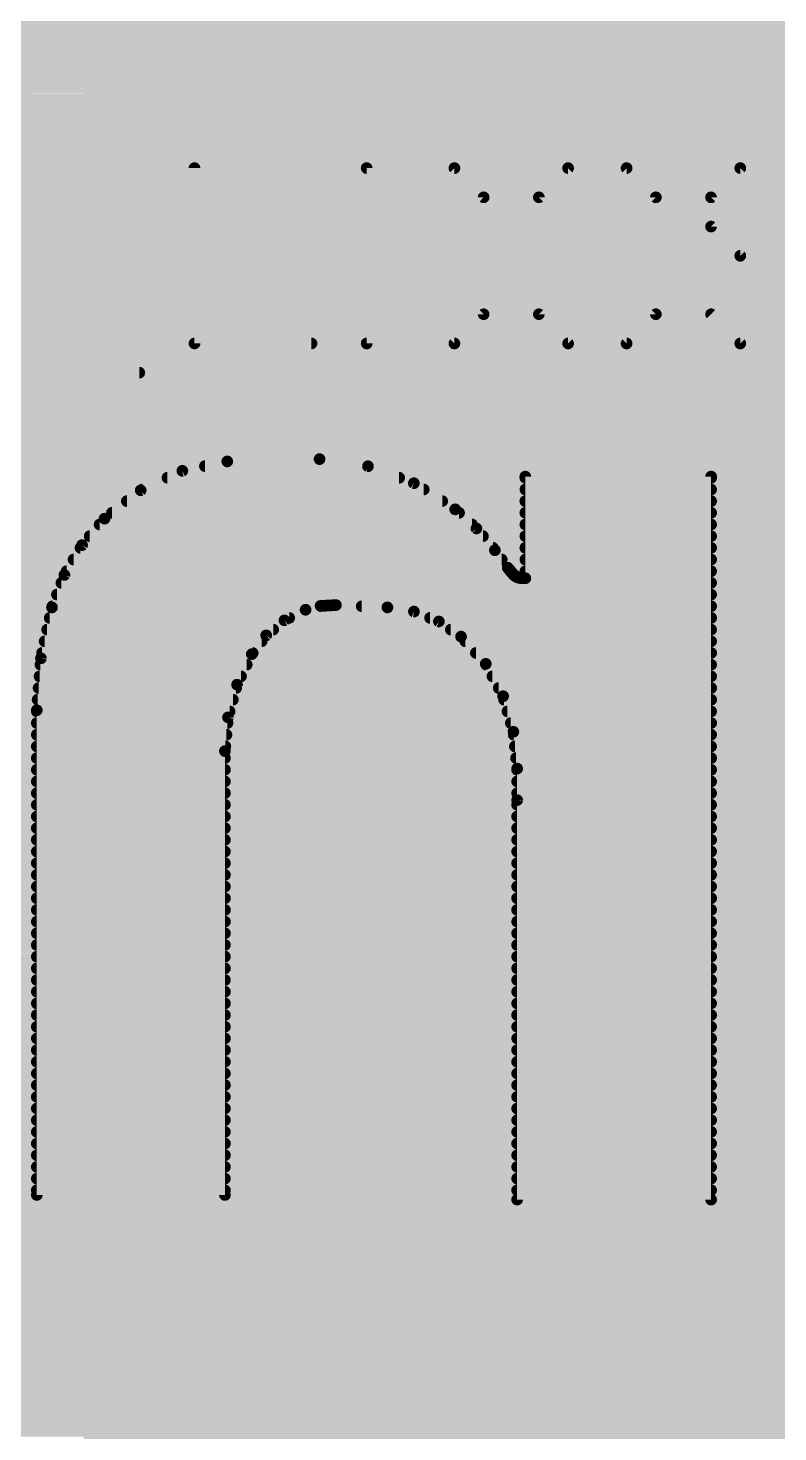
# Model space of a CAD drawing. Extents: x -29 to 78, y -15 to 28.
# Drawn here: x 17.009 to 18.639, y 11.87 to 14.923 of the extents above; entities that cross this region are included whole.
import ezdxf

# ---------------------------------------------------------------- set-up
doc = ezdxf.new("R2010")
doc.units = 0
for name, color, linetype in [('1', 12, 'CONTINUOUS'), ('201', 110, 'CONTINUOUS'), ('21', 41, 'CONTINUOUS'), ('22', 40, 'CONTINUOUS'), ('27', 253, 'CONTINUOUS'), ('29', 253, 'CONTINUOUS'), ('31', 253, 'CONTINUOUS'), ('51', 53, 'CONTINUOUS')]:
    doc.layers.add(name, color=color, linetype=linetype)

# ---------------------------------------------------------------- blocks, each defined once
blk = doc.blocks.new('RECT')
blk.add_solid([(-0.5, -0.5), (0.5, -0.5), (-0.5, 0.5), (0.5, 0.5)])

msp = doc.modelspace()

# ---------------------------------------------------------------- linework, layer by layer
at = {"layer": '21', "const_width": 0.2032}
msp.add_lwpolyline([(16.9164, 15.0344), (16.9164, 14.1756)], dxfattribs=at)
at = {"layer": '21', "const_width": 0.1016}
msp.add_lwpolyline([(16.8656, 14.1756, 1), (16.9672, 14.1756)], format="xyb", dxfattribs=at)
at = {"layer": '22'}
for points, const_width in [([(17.4422, 13.9802, 0.1741), (17.1755, 13.8557)], 0.0254), ([(17.3936, 13.9764, 1), (17.3936, 13.9637)], 0.0127), ([(17.6428, 13.9852, 0.0335), (17.4422, 13.9802)], 0.0254), ([(17.442, 13.9865, 1), (17.4424, 13.9739)], 0.0127), ([(17.4416, 13.9865, 1), (17.4428, 13.9739)], 0.0127), ([(17.4435, 13.974, 1), (17.4409, 13.9864)], 0.0127), ([(17.4428, 13.9739, 1), (17.4416, 13.9865)], 0.0127), ([(17.6437, 13.9915, 1), (17.6419, 13.9789)], 0.0127), ([(17.9375, 13.876, 0.1577), (17.6428, 13.9852)], 0.0254), ([(17.6431, 13.9915, 1), (17.6425, 13.9789)], 0.0127), ([(17.6425, 13.9789, 1), (17.6431, 13.9915)], 0.0127), ([(17.643, 13.9789, 1), (17.6426, 13.9915)], 0.0127), ([(17.7502, 13.9757, 1), (17.7458, 13.9638)], 0.0127), ([(17.746, 13.9637, 1), (17.746, 13.9764)], 0.0127), ([(17.747, 13.9634, 1), (17.7489, 13.976)], 0.0127), ([(17.3122, 13.951, 1), (17.3122, 13.9383)], 0.0127), ([(17.3432, 13.9659, 1), (17.3458, 13.9535)], 0.0127), ([(17.3472, 13.9539, 1), (17.3418, 13.9654)], 0.0127), ([(17.8157, 13.9383, 1), (17.8157, 13.951)], 0.0127), ([(18.0963, 13.9471, 1), (18.0835, 13.9471)], 0.0127), ([(18.0963, 13.9471, 1), (18.0835, 13.9471)], 0.0127), ([(18.0899, 13.9535, 1), (18.0899, 13.9408)], 0.0127), ([(18.0899, 13.9535, 1), (18.0899, 13.9408)], 0.0127), ([(18.0899, 13.951, 1), (18.0899, 13.9383)], 0.0127), ([(18.5001, 13.9471, 1), (18.4873, 13.9471)], 0.0127), ([(18.5001, 13.9471, 1), (18.4873, 13.9471)], 0.0127), ([(18.4937, 13.9408, 1), (18.4937, 13.9535)], 0.0127), ([(18.4937, 13.9408, 1), (18.4937, 13.9535)], 0.0127), ([(18.4937, 13.9383, 1), (18.4937, 13.951)], 0.0127), ([(17.2513, 13.9232, 1), (17.2567, 13.9117)], 0.0127), ([(17.2579, 13.9124, 1), (17.2501, 13.9224)], 0.0127), ([(17.2578, 13.9255, 1), (17.2578, 13.9129)], 0.0127), ([(17.851, 13.9381, 1), (17.8442, 13.9274)], 0.0127), ([(17.8454, 13.9268, 1), (17.8498, 13.9387)], 0.0127), ([(17.8691, 13.9129, 1), (17.8691, 13.9255)], 0.0127), ([(18.0899, 13.9255, 1), (18.0899, 13.9129)], 0.0127), ([(18.4937, 13.9129, 1), (18.4937, 13.9255)], 0.0127), ([(17.2239, 13.9002, 1), (17.2239, 13.8875)], 0.0127), ([(17.9093, 13.8875, 1), (17.9093, 13.9002)], 0.0127), ([(18.0899, 13.9002, 1), (18.0899, 13.8875)], 0.0127), ([(18.4937, 13.8875, 1), (18.4937, 13.9002)], 0.0127), ([(17.1755, 13.8557, 0.1281), (17.0612, 13.6627)], 0.0254), ([(17.1716, 13.8607, 1), (17.1794, 13.8507)], 0.0127), ([(17.171, 13.8602, 1), (17.18, 13.8512)], 0.0127), ([(17.1803, 13.8516, 1), (17.1707, 13.8598)], 0.0127), ([(17.18, 13.8512, 1), (17.171, 13.8602)], 0.0127), ([(17.1916, 13.8748, 1), (17.1916, 13.8621)], 0.0127), ([(17.9418, 13.8807, 1), (17.9332, 13.8713)], 0.0127), ([(18.0238, 13.7871, 0.0664), (17.9375, 13.876)], 0.0254), ([(17.9414, 13.881, 1), (17.9336, 13.871)], 0.0127), ([(17.9336, 13.871, 1), (17.9414, 13.881)], 0.0127), ([(17.9341, 13.8706, 1), (17.9409, 13.8814)], 0.0127), ([(17.9459, 13.8621, 1), (17.9459, 13.8748)], 0.0127), ([(18.0899, 13.8748, 1), (18.0899, 13.8621)], 0.0127), ([(18.4937, 13.8621, 1), (18.4937, 13.8748)], 0.0127), ([(17.1431, 13.8239, 1), (17.1431, 13.8113)], 0.0127), ([(17.1647, 13.8493, 1), (17.1647, 13.8367)], 0.0127), ([(17.9741, 13.8367, 1), (17.9741, 13.8493)], 0.0127), ([(17.9884, 13.8385, 1), (17.9788, 13.8303)], 0.0127), ([(17.9793, 13.8297, 1), (17.9879, 13.8391)], 0.0127), ([(17.9979, 13.8113, 1), (17.9979, 13.8239)], 0.0127), ([(18.0899, 13.8493, 1), (18.0899, 13.8367)], 0.0127), ([(18.0899, 13.8239, 1), (18.0899, 13.8113)], 0.0127), ([(18.4937, 13.8367, 1), (18.4937, 13.8493)], 0.0127), ([(18.4937, 13.8113, 1), (18.4937, 13.8239)], 0.0127), ([(17.1231, 13.7986, 1), (17.1231, 13.7859)], 0.0127), ([(17.1218, 13.8023, 1), (17.1314, 13.7941)], 0.0127), ([(17.1321, 13.7949, 1), (17.1211, 13.8014)], 0.0127), ([(18.0289, 13.7909, 1), (18.0187, 13.7833)], 0.0127), ([(18.0518, 13.749, 0.0022), (18.0238, 13.7871)], 0.0254), ([(18.0289, 13.7909, 1), (18.0187, 13.7833)], 0.0127), ([(18.0195, 13.7859, 1), (18.0195, 13.7986)], 0.0127), ([(18.0899, 13.7986, 1), (18.0899, 13.7859)], 0.0127), ([(18.4937, 13.7859, 1), (18.4937, 13.7986)], 0.0127), ([(17.108, 13.7731, 1), (17.108, 13.7605)], 0.0127), ([(18.0187, 13.7833, 1), (18.0289, 13.7909)], 0.0127), ([(18.019, 13.783, 1), (18.0286, 13.7912)], 0.0127), ([(18.0387, 13.7605, 1), (18.0387, 13.7731)], 0.0127), ([(18.0899, 13.7731, 1), (18.0899, 13.7605)], 0.0127), ([(18.4937, 13.7605, 1), (18.4937, 13.7731)], 0.0127), ([(17.0827, 13.7365, 1), (17.0936, 13.73)], 0.0127), ([(17.0941, 13.731, 1), (17.0822, 13.7355)], 0.0127), ([(17.093, 13.7477, 1), (17.093, 13.7351)], 0.0127), ([(18.0567, 13.7531, 1), (18.0469, 13.7449)], 0.0127), ([(18.0518, 13.749, 0.0333), (18.0645, 13.7338)], 0.0254), ([(18.0569, 13.7527, 1), (18.0467, 13.7453)], 0.0127), ([(18.0467, 13.7452, 1), (18.0569, 13.7528)], 0.0127), ([(18.0467, 13.7453, 1), (18.0569, 13.7527)], 0.0127), ([(18.0582, 13.7351, 1), (18.0582, 13.7477)], 0.0127), ([(18.0681, 13.739, 1), (18.0609, 13.7286)], 0.0127), ([(18.0645, 13.7338, 0.205), (18.0823, 13.7262)], 0.0254), ([(18.0691, 13.7382, 1), (18.0599, 13.7294)], 0.0127), ([(18.0596, 13.7297, 1), (18.0694, 13.7379)], 0.0127), ([(18.0599, 13.7294, 1), (18.0691, 13.7382)], 0.0127), ([(18.0739, 13.7344, 1), (18.0714, 13.722)], 0.0127), ([(18.069, 13.723, 1), (18.0762, 13.7334)], 0.0127), ([(18.0823, 13.7325, 1), (18.0823, 13.7199)], 0.0127), ([(18.0823, 13.7325, 1), (18.0823, 13.7199)], 0.0127), ([(18.081, 13.72, 1), (18.0836, 13.7324)], 0.0127), ([(18.0823, 13.7199, 1), (18.0823, 13.7325)], 0.0127), ([(18.0899, 13.7477, 1), (18.0899, 13.7351)], 0.0127), ([(18.0899, 13.7199, 1), (18.0899, 13.7325)], 0.0127), ([(18.0899, 13.7199, 1), (18.0899, 13.7325)], 0.0127), ([(18.4937, 13.7351, 1), (18.4937, 13.7477)], 0.0127), ([(17.0816, 13.7224, 1), (17.0816, 13.7097)], 0.0127), ([(18.0835, 13.7262, 1), (18.0963, 13.7262)], 0.0127), ([(18.0835, 13.7262, 1), (18.0963, 13.7262)], 0.0127), ([(18.4937, 13.7097, 1), (18.4937, 13.7224)], 0.0127), ([(17.0622, 13.6715, 1), (17.0622, 13.6589)], 0.0127), ([(17.0719, 13.6969, 1), (17.0719, 13.6843)], 0.0127), ([(17.6784, 13.6677, 0.0992), (17.6124, 13.6576)], 0.0254), ([(17.6446, 13.6723, 1), (17.6452, 13.6596)], 0.0127), ([(17.6421, 13.6589, 1), (17.6421, 13.6715)], 0.0127), ([(17.6465, 13.6598, 1), (17.6433, 13.6721)], 0.0127), ([(17.6787, 13.674, 1), (17.6781, 13.6614)], 0.0127), ([(17.6784, 13.6677, 0.0006), (17.7902, 13.6627)], 0.0254), ([(17.6787, 13.674, 1), (17.6781, 13.6614)], 0.0127), ([(17.6787, 13.6614, 1), (17.6781, 13.674)], 0.0127), ([(17.6781, 13.6614, 1), (17.6787, 13.674)], 0.0127), ([(17.7343, 13.6715, 1), (17.7343, 13.6589)], 0.0127), ([(18.4937, 13.6843, 1), (18.4937, 13.6969)], 0.0127), ([(18.4937, 13.6589, 1), (18.4937, 13.6715)], 0.0127), ([(17.0612, 13.6627, 0.0668), (17.0282, 13.4391)], 0.0254), ([(17.0562, 13.6462, 1), (17.0562, 13.6335)], 0.0127), ([(17.0553, 13.665, 1), (17.0671, 13.6604)], 0.0127), ([(17.0551, 13.6645, 1), (17.0673, 13.6609)], 0.0127), ([(17.0674, 13.6614, 1), (17.055, 13.664)], 0.0127), ([(17.0673, 13.6609, 1), (17.0551, 13.6645)], 0.0127), ([(17.6124, 13.6576, 0.1719), (17.4955, 13.5611)], 0.0254), ([(17.5636, 13.6403, 1), (17.5692, 13.629)], 0.0127), ([(17.5704, 13.6297, 1), (17.5624, 13.6395)], 0.0127), ([(17.5767, 13.6335, 1), (17.5767, 13.6462)], 0.0127), ([(17.6108, 13.6638, 1), (17.614, 13.6514)], 0.0127), ([(17.6102, 13.6636, 1), (17.6146, 13.6516)], 0.0127), ([(17.6152, 13.6519, 1), (17.6096, 13.6633)], 0.0127), ([(17.6146, 13.6516, 1), (17.6102, 13.6636)], 0.0127), ([(17.7912, 13.669, 1), (17.7892, 13.6564)], 0.0127), ([(17.9502, 13.5992, 0.1688), (17.7902, 13.6627)], 0.0254), ([(17.7905, 13.669, 1), (17.7899, 13.6564)], 0.0127), ([(17.7899, 13.6564, 1), (17.7905, 13.669)], 0.0127), ([(17.7899, 13.6564, 1), (17.7905, 13.669)], 0.0127), ([(17.8502, 13.6596, 1), (17.8455, 13.6478)], 0.0127), ([(17.8469, 13.6474, 1), (17.8488, 13.66)], 0.0127), ([(17.8829, 13.6462, 1), (17.8829, 13.6335)], 0.0127), ([(18.4937, 13.6335, 1), (18.4937, 13.6462)], 0.0127), ([(17.0507, 13.6207, 1), (17.0507, 13.6081)], 0.0127), ([(17.5419, 13.6081, 1), (17.5419, 13.6207)], 0.0127), ([(17.9057, 13.6374, 1), (17.8985, 13.6269)], 0.0127), ([(17.8997, 13.6263, 1), (17.9044, 13.6381)], 0.0127), ([(17.928, 13.6207, 1), (17.928, 13.6081)], 0.0127), ([(18.4937, 13.6081, 1), (18.4937, 13.6207)], 0.0127), ([(17.0452, 13.5953, 1), (17.0452, 13.5827)], 0.0127), ([(17.5169, 13.5827, 1), (17.5169, 13.5953)], 0.0127), ([(17.5227, 13.6068, 1), (17.5308, 13.597)], 0.0127), ([(17.5318, 13.598, 1), (17.5217, 13.6058)], 0.0127), ([(17.9549, 13.6035, 1), (17.9455, 13.5949)], 0.0127), ([(18.0416, 13.4696, 0.1229), (17.9502, 13.5992)], 0.0254), ([(17.9543, 13.604, 1), (17.9461, 13.5944)], 0.0127), ([(17.9461, 13.5944, 1), (17.9543, 13.604)], 0.0127), ([(17.9466, 13.594, 1), (17.9538, 13.6044)], 0.0127), ([(17.9594, 13.5953, 1), (17.9594, 13.5827)], 0.0127), ([(18.4937, 13.5827, 1), (18.4937, 13.5953)], 0.0127), ([(17.0436, 13.5515, 1), (17.0309, 13.5525)], 0.0127), ([(17.031, 13.5533, 1), (17.0434, 13.5507)], 0.0127), ([(17.0397, 13.57, 1), (17.0397, 13.5573)], 0.0127), ([(17.4955, 13.5611, 0.136), (17.4371, 13.3502)], 0.0254), ([(17.4905, 13.565, 1), (17.5005, 13.5572)], 0.0127), ([(17.4901, 13.5644, 1), (17.5009, 13.5578)], 0.0127), ([(17.5012, 13.5583, 1), (17.4898, 13.5639)], 0.0127), ([(17.5009, 13.5578, 1), (17.4901, 13.5644)], 0.0127), ([(17.4974, 13.5573, 1), (17.4974, 13.57)], 0.0127), ([(17.9825, 13.57, 1), (17.9825, 13.5573)], 0.0127), ([(18.4937, 13.5573, 1), (18.4937, 13.57)], 0.0127), ([(17.0341, 13.5191, 1), (17.0341, 13.5065)], 0.0127), ([(17.0361, 13.5445, 1), (17.0361, 13.5319)], 0.0127), ([(17.4721, 13.5065, 1), (17.4721, 13.5191)], 0.0127), ([(17.4844, 13.5319, 1), (17.4844, 13.5445)], 0.0127), ([(18.0095, 13.543, 1), (17.9983, 13.537)], 0.0127), ([(18.0048, 13.5445, 1), (18.0048, 13.5319)], 0.0127), ([(17.9992, 13.5358, 1), (18.0086, 13.5443)], 0.0127), ([(18.0184, 13.5191, 1), (18.0184, 13.5065)], 0.0127), ([(18.4937, 13.5319, 1), (18.4937, 13.5445)], 0.0127), ([(18.4937, 13.5065, 1), (18.4937, 13.5191)], 0.0127), ([(17.0321, 13.4938, 1), (17.0321, 13.4811)], 0.0127), ([(17.4577, 13.4975, 1), (17.4691, 13.4919)], 0.0127), ([(17.4695, 13.493, 1), (17.4573, 13.4964)], 0.0127), ([(17.4614, 13.4811, 1), (17.4614, 13.4938)], 0.0127), ([(18.0321, 13.4938, 1), (18.0321, 13.4811)], 0.0127), ([(18.4937, 13.4811, 1), (18.4937, 13.4938)], 0.0127), ([(17.03, 13.4684, 1), (17.03, 13.4557)], 0.0127), ([(17.4543, 13.4557, 1), (17.4543, 13.4684)], 0.0127), ([(18.0477, 13.4714, 1), (18.0355, 13.4678)], 0.0127), ([(18.0721, 13.3121, 0.0895), (18.0416, 13.4696)], 0.0254), ([(18.0475, 13.4719, 1), (18.0357, 13.4673)], 0.0127), ([(18.0357, 13.4673, 1), (18.0475, 13.4719)], 0.0127), ([(18.036, 13.4666, 1), (18.0472, 13.4726)], 0.0127), ([(18.0438, 13.4684, 1), (18.0438, 13.4557)], 0.0127), ([(18.4937, 13.4557, 1), (18.4937, 13.4684)], 0.0127), ([(17.0346, 13.4391, 1), (17.0219, 13.4391)], 0.0127), ([(17.0346, 13.4391, 1), (17.0219, 13.4391)], 0.0127), ([(17.0282, 13.4429, 1), (17.0282, 13.4303)], 0.0127), ([(17.0219, 13.4396, 1), (17.0345, 13.4386)], 0.0127), ([(17.0219, 13.4392, 1), (17.0345, 13.439)], 0.0127), ([(17.45, 13.4231, 1), (17.4374, 13.4242)], 0.0127), ([(17.4473, 13.4303, 1), (17.4473, 13.4429)], 0.0127), ([(18.0511, 13.4429, 1), (18.0511, 13.4303)], 0.0127), ([(18.4937, 13.4303, 1), (18.4937, 13.4429)], 0.0127), ([(17.0282, 13.4176, 1), (17.0282, 13.4049)], 0.0127), ([(17.4376, 13.4253, 1), (17.4498, 13.4219)], 0.0127), ([(17.4426, 13.4049, 1), (17.4426, 13.4176)], 0.0127), ([(18.0584, 13.4176, 1), (18.0584, 13.4049)], 0.0127), ([(18.0702, 13.3929, 1), (18.0576, 13.3916)], 0.0127), ([(18.4937, 13.4049, 1), (18.4937, 13.4176)], 0.0127), ([(17.0282, 13.3922, 1), (17.0282, 13.3795)], 0.0127), ([(17.0282, 13.3667, 1), (17.0282, 13.3541)], 0.0127), ([(17.438, 13.3541, 1), (17.438, 13.3667)], 0.0127), ([(17.4403, 13.3795, 1), (17.4403, 13.3922)], 0.0127), ([(18.0578, 13.3905, 1), (18.07, 13.394)], 0.0127), ([(18.0646, 13.3922, 1), (18.0646, 13.3795)], 0.0127), ([(18.0672, 13.3667, 1), (18.0672, 13.3541)], 0.0127), ([(18.4937, 13.3795, 1), (18.4937, 13.3922)], 0.0127), ([(18.4937, 13.3541, 1), (18.4937, 13.3667)], 0.0127), ([(17.0282, 13.3414, 1), (17.0282, 13.3287)], 0.0127), ([(17.4435, 13.3502, 1), (17.4307, 13.3502)], 0.0127), ([(17.4435, 13.3502, 1), (17.4307, 13.3502)], 0.0127), ([(17.4308, 13.3508, 1), (17.4434, 13.3496)], 0.0127), ([(17.4308, 13.3502, 1), (17.4434, 13.3502)], 0.0127), ([(17.4371, 13.3287, 1), (17.4371, 13.3414)], 0.0127), ([(18.0698, 13.3414, 1), (18.0698, 13.3287)], 0.0127), ([(18.4937, 13.3287, 1), (18.4937, 13.3414)], 0.0127), ([(17.0282, 13.316, 1), (17.0282, 13.3033)], 0.0127), ([(17.4371, 13.3033, 1), (17.4371, 13.316)], 0.0127), ([(18.0721, 13.2436, 0.0064), (18.0721, 13.3121)], 0.0254), ([(18.0784, 13.3122, 1), (18.0658, 13.312)], 0.0127), ([(18.0721, 13.316, 1), (18.0721, 13.3033)], 0.0127), ([(18.0658, 13.3115, 1), (18.0784, 13.3127)], 0.0127), ([(18.0658, 13.312, 1), (18.0784, 13.3122)], 0.0127), ([(18.0785, 13.3121, 1), (18.0658, 13.3121)], 0.0127), ([(18.4937, 13.3033, 1), (18.4937, 13.316)], 0.0127), ([(17.0282, 13.2905, 1), (17.0282, 13.2779)], 0.0127), ([(17.4371, 13.2779, 1), (17.4371, 13.2905)], 0.0127), ([(18.0721, 13.2905, 1), (18.0721, 13.2779)], 0.0127), ([(18.4937, 13.2779, 1), (18.4937, 13.2905)], 0.0127), ([(17.0282, 13.2652, 1), (17.0282, 13.2525)], 0.0127), ([(17.4371, 13.2525, 1), (17.4371, 13.2652)], 0.0127), ([(18.0721, 13.2652, 1), (18.0721, 13.2525)], 0.0127), ([(18.0658, 13.2437, 1), (18.0784, 13.2435)], 0.0127), ([(18.0785, 13.2436, 1), (18.0658, 13.2436)], 0.0127), ([(18.4937, 13.2525, 1), (18.4937, 13.2652)], 0.0127), ([(17.0282, 13.2398, 1), (17.0282, 13.2271)], 0.0127), ([(17.0282, 13.2143, 1), (17.0282, 13.2017)], 0.0127), ([(17.4371, 13.2271, 1), (17.4371, 13.2398)], 0.0127), ([(17.4371, 13.2017, 1), (17.4371, 13.2143)], 0.0127), ([(18.0721, 13.2398, 1), (18.0721, 13.2271)], 0.0127), ([(18.0721, 13.2143, 1), (18.0721, 13.2017)], 0.0127), ([(18.4937, 13.2271, 1), (18.4937, 13.2398)], 0.0127), ([(18.4937, 13.2017, 1), (18.4937, 13.2143)], 0.0127), ([(17.0282, 13.189, 1), (17.0282, 13.1763)], 0.0127), ([(17.4371, 13.1763, 1), (17.4371, 13.189)], 0.0127), ([(18.0721, 13.189, 1), (18.0721, 13.1763)], 0.0127), ([(18.4937, 13.1763, 1), (18.4937, 13.189)], 0.0127), ([(17.0282, 13.1636, 1), (17.0282, 13.1509)], 0.0127), ([(17.4371, 13.1509, 1), (17.4371, 13.1636)], 0.0127), ([(18.0721, 13.1636, 1), (18.0721, 13.1509)], 0.0127), ([(18.4937, 13.1509, 1), (18.4937, 13.1636)], 0.0127), ([(17.0282, 13.1381, 1), (17.0282, 13.1255)], 0.0127), ([(17.4371, 13.1255, 1), (17.4371, 13.1381)], 0.0127), ([(18.0721, 13.1381, 1), (18.0721, 13.1255)], 0.0127), ([(18.4937, 13.1255, 1), (18.4937, 13.1381)], 0.0127), ([(17.0282, 13.1128, 1), (17.0282, 13.1001)], 0.0127), ([(17.4371, 13.1001, 1), (17.4371, 13.1128)], 0.0127), ([(18.0721, 13.1128, 1), (18.0721, 13.1001)], 0.0127), ([(18.4937, 13.1001, 1), (18.4937, 13.1128)], 0.0127), ([(17.0282, 13.0874, 1), (17.0282, 13.0747)], 0.0127), ([(17.0282, 13.0619, 1), (17.0282, 13.0493)], 0.0127), ([(17.4371, 13.0747, 1), (17.4371, 13.0874)], 0.0127), ([(17.4371, 13.0493, 1), (17.4371, 13.0619)], 0.0127), ([(18.0721, 13.0874, 1), (18.0721, 13.0747)], 0.0127), ([(18.0721, 13.0619, 1), (18.0721, 13.0493)], 0.0127), ([(18.4937, 13.0747, 1), (18.4937, 13.0874)], 0.0127), ([(18.4937, 13.0493, 1), (18.4937, 13.0619)], 0.0127), ([(17.0282, 13.0366, 1), (17.0282, 13.0239)], 0.0127), ([(17.4371, 13.0239, 1), (17.4371, 13.0366)], 0.0127), ([(18.0721, 13.0366, 1), (18.0721, 13.0239)], 0.0127), ([(18.4937, 13.0239, 1), (18.4937, 13.0366)], 0.0127), ([(17.0282, 13.0112, 1), (17.0282, 12.9985)], 0.0127), ([(17.4371, 12.9985, 1), (17.4371, 13.0112)], 0.0127), ([(18.0721, 13.0112, 1), (18.0721, 12.9985)], 0.0127), ([(18.4937, 12.9985, 1), (18.4937, 13.0112)], 0.0127), ([(17.0282, 12.9857, 1), (17.0282, 12.9731)], 0.0127), ([(17.4371, 12.9731, 1), (17.4371, 12.9857)], 0.0127), ([(18.0721, 12.9857, 1), (18.0721, 12.9731)], 0.0127), ([(18.4937, 12.9731, 1), (18.4937, 12.9857)], 0.0127), ([(17.0282, 12.9604, 1), (17.0282, 12.9477)], 0.0127), ([(17.4371, 12.9477, 1), (17.4371, 12.9604)], 0.0127), ([(18.0721, 12.9604, 1), (18.0721, 12.9477)], 0.0127), ([(18.4937, 12.9477, 1), (18.4937, 12.9604)], 0.0127), ([(17.0282, 12.935, 1), (17.0282, 12.9223)], 0.0127), ([(17.0282, 12.9095, 1), (17.0282, 12.8969)], 0.0127), ([(17.4371, 12.9223, 1), (17.4371, 12.935)], 0.0127), ([(17.4371, 12.8969, 1), (17.4371, 12.9095)], 0.0127), ([(18.0721, 12.935, 1), (18.0721, 12.9223)], 0.0127), ([(18.0721, 12.9095, 1), (18.0721, 12.8969)], 0.0127), ([(18.4937, 12.9223, 1), (18.4937, 12.935)], 0.0127), ([(18.4937, 12.8969, 1), (18.4937, 12.9095)], 0.0127), ([(17.0282, 12.8841, 1), (17.0282, 12.8715)], 0.0127), ([(17.4371, 12.8715, 1), (17.4371, 12.8841)], 0.0127), ([(18.0721, 12.8841, 1), (18.0721, 12.8715)], 0.0127), ([(18.4937, 12.8715, 1), (18.4937, 12.8841)], 0.0127), ([(17.0282, 12.8588, 1), (17.0282, 12.8461)], 0.0127), ([(17.4371, 12.8461, 1), (17.4371, 12.8588)], 0.0127), ([(18.0721, 12.8588, 1), (18.0721, 12.8461)], 0.0127), ([(18.4937, 12.8461, 1), (18.4937, 12.8588)], 0.0127), ([(17.0282, 12.8333, 1), (17.0282, 12.8207)], 0.0127), ([(17.4371, 12.8207, 1), (17.4371, 12.8333)], 0.0127), ([(18.0721, 12.8333, 1), (18.0721, 12.8207)], 0.0127), ([(18.4937, 12.8207, 1), (18.4937, 12.8333)], 0.0127), ([(17.0282, 12.8079, 1), (17.0282, 12.7953)], 0.0127), ([(17.4371, 12.7953, 1), (17.4371, 12.8079)], 0.0127), ([(18.0721, 12.8079, 1), (18.0721, 12.7953)], 0.0127), ([(18.4937, 12.7953, 1), (18.4937, 12.8079)], 0.0127), ([(17.0282, 12.7826, 1), (17.0282, 12.7699)], 0.0127), ([(17.0282, 12.7571, 1), (17.0282, 12.7445)], 0.0127), ([(17.4371, 12.7699, 1), (17.4371, 12.7826)], 0.0127), ([(17.4371, 12.7445, 1), (17.4371, 12.7571)], 0.0127), ([(18.0721, 12.7826, 1), (18.0721, 12.7699)], 0.0127), ([(18.0721, 12.7571, 1), (18.0721, 12.7445)], 0.0127), ([(18.4937, 12.7699, 1), (18.4937, 12.7826)], 0.0127), ([(18.4937, 12.7445, 1), (18.4937, 12.7571)], 0.0127), ([(17.0282, 12.7317, 1), (17.0282, 12.7191)], 0.0127), ([(17.4371, 12.7191, 1), (17.4371, 12.7317)], 0.0127), ([(18.0721, 12.7317, 1), (18.0721, 12.7191)], 0.0127), ([(18.4937, 12.7191, 1), (18.4937, 12.7317)], 0.0127), ([(17.0282, 12.7064, 1), (17.0282, 12.6937)], 0.0127), ([(17.4371, 12.6937, 1), (17.4371, 12.7064)], 0.0127), ([(18.0721, 12.7064, 1), (18.0721, 12.6937)], 0.0127), ([(18.4937, 12.6937, 1), (18.4937, 12.7064)], 0.0127), ([(17.0282, 12.6809, 1), (17.0282, 12.6683)], 0.0127), ([(17.4371, 12.6683, 1), (17.4371, 12.6809)], 0.0127), ([(18.0721, 12.6809, 1), (18.0721, 12.6683)], 0.0127), ([(18.4937, 12.6683, 1), (18.4937, 12.6809)], 0.0127), ([(17.0282, 12.6555, 1), (17.0282, 12.6429)], 0.0127), ([(17.4371, 12.6429, 1), (17.4371, 12.6555)], 0.0127), ([(18.0721, 12.6555, 1), (18.0721, 12.6429)], 0.0127), ([(18.4937, 12.6429, 1), (18.4937, 12.6555)], 0.0127), ([(17.0282, 12.6302, 1), (17.0282, 12.6175)], 0.0127), ([(17.0282, 12.6047, 1), (17.0282, 12.5921)], 0.0127), ([(17.4371, 12.6175, 1), (17.4371, 12.6302)], 0.0127), ([(17.4371, 12.5921, 1), (17.4371, 12.6047)], 0.0127), ([(18.0721, 12.6302, 1), (18.0721, 12.6175)], 0.0127), ([(18.0721, 12.6047, 1), (18.0721, 12.5921)], 0.0127), ([(18.4937, 12.6175, 1), (18.4937, 12.6302)], 0.0127), ([(18.4937, 12.5921, 1), (18.4937, 12.6047)], 0.0127), ([(17.0282, 12.5793, 1), (17.0282, 12.5667)], 0.0127), ([(17.4371, 12.5667, 1), (17.4371, 12.5793)], 0.0127), ([(18.0721, 12.5793, 1), (18.0721, 12.5667)], 0.0127), ([(18.4937, 12.5667, 1), (18.4937, 12.5793)], 0.0127), ([(17.0282, 12.554, 1), (17.0282, 12.5413)], 0.0127), ([(17.4371, 12.5413, 1), (17.4371, 12.554)], 0.0127), ([(18.0721, 12.554, 1), (18.0721, 12.5413)], 0.0127), ([(18.4937, 12.5413, 1), (18.4937, 12.554)], 0.0127), ([(17.0282, 12.5285, 1), (17.0282, 12.5159)], 0.0127), ([(17.4371, 12.5159, 1), (17.4371, 12.5285)], 0.0127), ([(18.0721, 12.5285, 1), (18.0721, 12.5159)], 0.0127), ([(18.4937, 12.5159, 1), (18.4937, 12.5285)], 0.0127), ([(17.0282, 12.5031, 1), (17.0282, 12.4905)], 0.0127), ([(17.4371, 12.4905, 1), (17.4371, 12.5031)], 0.0127), ([(18.0721, 12.5031, 1), (18.0721, 12.4905)], 0.0127), ([(18.4937, 12.4905, 1), (18.4937, 12.5031)], 0.0127), ([(17.0282, 12.4778, 1), (17.0282, 12.4651)], 0.0127), ([(17.0282, 12.4523, 1), (17.0282, 12.4397)], 0.0127), ([(17.4371, 12.4651, 1), (17.4371, 12.4778)], 0.0127), ([(17.4371, 12.4397, 1), (17.4371, 12.4523)], 0.0127), ([(18.0721, 12.4778, 1), (18.0721, 12.4651)], 0.0127), ([(18.0721, 12.4523, 1), (18.0721, 12.4397)], 0.0127), ([(18.4937, 12.4651, 1), (18.4937, 12.4778)], 0.0127), ([(18.4937, 12.4397, 1), (18.4937, 12.4523)], 0.0127), ([(17.0282, 12.4269, 1), (17.0282, 12.4143)], 0.0127), ([(17.4371, 12.4143, 1), (17.4371, 12.4269)], 0.0127), ([(18.0721, 12.4269, 1), (18.0721, 12.4143)], 0.0127), ([(18.4937, 12.4143, 1), (18.4937, 12.4269)], 0.0127), ([(17.0282, 12.4016, 1), (17.0282, 12.3889)], 0.0127), ([(17.0282, 12.3913, 1), (17.0282, 12.3787)], 0.0127), ([(17.0282, 12.3913, 1), (17.0282, 12.3787)], 0.0127), ([(17.4371, 12.3889, 1), (17.4371, 12.4016)], 0.0127), ([(17.4371, 12.3787, 1), (17.4371, 12.3913)], 0.0127), ([(17.4371, 12.3787, 1), (17.4371, 12.3913)], 0.0127), ([(18.0721, 12.4016, 1), (18.0721, 12.3889)], 0.0127), ([(18.4937, 12.3889, 1), (18.4937, 12.4016)], 0.0127), ([(17.0219, 12.385, 1), (17.0346, 12.385)], 0.0127), ([(17.0219, 12.385, 1), (17.0346, 12.385)], 0.0127), ([(17.4307, 12.385, 1), (17.4435, 12.385)], 0.0127), ([(17.4307, 12.385, 1), (17.4435, 12.385)], 0.0127), ([(18.0721, 12.3812, 1), (18.0721, 12.3686)], 0.0127), ([(18.0721, 12.3812, 1), (18.0721, 12.3686)], 0.0127), ([(18.0658, 12.3749, 1), (18.0785, 12.3749)], 0.0127), ([(18.0658, 12.3749, 1), (18.0785, 12.3749)], 0.0127), ([(18.4873, 12.3749, 1), (18.5001, 12.3749)], 0.0127), ([(18.4873, 12.3749, 1), (18.5001, 12.3749)], 0.0127), ([(18.4937, 12.3686, 1), (18.4937, 12.3812)], 0.0127), ([(18.4937, 12.3686, 1), (18.4937, 12.3812)], 0.0127)]:
    msp.add_lwpolyline(points, format="xyb", dxfattribs=dict(at, const_width=const_width))
at = {"layer": '22', "const_width": 0.0254}
for points in [[(17.4422, 13.9802), (17.3445, 13.9597)], [(17.3936, 13.97), (17.746, 13.97)], [(17.6428, 13.9852), (17.4422, 13.9802)], [(17.748, 13.9697), (17.6428, 13.9852)], [(17.8476, 13.9328), (17.748, 13.9697)], [(17.3445, 13.9597), (17.254, 13.9174)], [(17.3122, 13.9446), (17.8157, 13.9446)], [(18.4937, 13.9471), (18.0899, 13.9471)], [(18.0899, 13.9471), (18.0899, 13.7262)], [(18.4937, 13.9471), (18.0899, 13.9471)], [(18.0899, 13.9471), (18.0899, 13.7262)], [(18.0899, 13.9446), (18.4937, 13.9446)], [(18.4937, 12.3749), (18.4937, 13.9471)], [(18.4937, 12.3749), (18.4937, 13.9471)], [(17.254, 13.9174), (17.1755, 13.8557)], [(17.2578, 13.9192), (17.8691, 13.9192)], [(17.9375, 13.876), (17.8476, 13.9328)], [(18.0899, 13.9192), (18.4937, 13.9192)], [(17.2239, 13.8938), (17.9093, 13.8938)], [(18.0899, 13.8938), (18.4937, 13.8938)], [(17.1755, 13.8557), (17.1266, 13.7982)], [(17.1916, 13.8684), (17.9459, 13.8684)], [(17.9836, 13.8344), (17.9375, 13.876)], [(18.0899, 13.8684), (18.4937, 13.8684)], [(17.1431, 13.8176), (17.9979, 13.8176)], [(17.1647, 13.843), (17.9741, 13.843)], [(18.0238, 13.7871), (17.9836, 13.8344)], [(18.0899, 13.843), (18.4937, 13.843)], [(18.0899, 13.8176), (18.4937, 13.8176)], [(17.1266, 13.7982), (17.0881, 13.7332)], [(17.1231, 13.7922), (18.0195, 13.7922)], [(18.0518, 13.749), (18.0238, 13.7871)], [(18.0899, 13.7922), (18.4937, 13.7922)], [(17.108, 13.7668), (18.0387, 13.7668)], [(18.0899, 13.7668), (18.4937, 13.7668)], [(17.0881, 13.7332), (17.0612, 13.6627)], [(17.093, 13.7414), (18.0582, 13.7414)], [(18.0645, 13.7338), (18.0518, 13.749)], [(18.0726, 13.7282), (18.0645, 13.7338)], [(18.0823, 13.7262), (18.0726, 13.7282)], [(18.0899, 13.7262), (18.0823, 13.7262)], [(18.0899, 13.7262), (18.0823, 13.7262)], [(18.0899, 13.7414), (18.4937, 13.7414)], [(17.0816, 13.716), (18.4937, 13.716)], [(17.0622, 13.6652), (17.6421, 13.6652)], [(17.0719, 13.6906), (18.4937, 13.6906)], [(17.6124, 13.6576), (17.6449, 13.6659)], [(17.6449, 13.6659), (17.6784, 13.6677)], [(17.6784, 13.6677), (17.7902, 13.6627)], [(17.7343, 13.6652), (18.4937, 13.6652)], [(17.0612, 13.6627), (17.0372, 13.552)], [(17.0562, 13.6398), (17.5767, 13.6398)], [(17.5268, 13.6019), (17.5664, 13.6346)], [(17.5664, 13.6346), (17.6124, 13.6576)], [(17.7902, 13.6627), (17.8478, 13.6537)], [(17.8478, 13.6537), (17.9021, 13.6322)], [(17.8829, 13.6398), (18.4937, 13.6398)], [(17.0507, 13.6144), (17.5419, 13.6144)], [(17.9021, 13.6322), (17.9502, 13.5992)], [(17.928, 13.6144), (18.4937, 13.6144)], [(17.0452, 13.589), (17.5169, 13.589)], [(17.4955, 13.5611), (17.5268, 13.6019)], [(17.9502, 13.5992), (18.0039, 13.54)], [(17.9594, 13.589), (18.4937, 13.589)], [(17.0372, 13.552), (17.0282, 13.4391)], [(17.0397, 13.5636), (17.4974, 13.5636)], [(17.4634, 13.4947), (17.4955, 13.5611)], [(17.9825, 13.5636), (18.4937, 13.5636)], [(17.0341, 13.5128), (17.4721, 13.5128)], [(17.0361, 13.5382), (17.4844, 13.5382)], [(18.0039, 13.54), (18.0416, 13.4696)], [(18.0048, 13.5382), (18.4937, 13.5382)], [(18.0184, 13.5128), (18.4937, 13.5128)], [(17.0321, 13.4874), (17.4614, 13.4874)], [(17.4437, 13.4236), (17.4634, 13.4947)], [(18.0321, 13.4874), (18.4937, 13.4874)], [(17.03, 13.462), (17.4543, 13.462)], [(18.0416, 13.4696), (18.0639, 13.3922)], [(18.0438, 13.462), (18.4937, 13.462)], [(17.0282, 13.4391), (17.0282, 12.385)], [(17.0282, 13.4391), (17.0282, 12.385)], [(17.0282, 13.4366), (17.4473, 13.4366)], [(17.4371, 13.3502), (17.4437, 13.4236)], [(18.0511, 13.4366), (18.4937, 13.4366)], [(17.0282, 13.4112), (17.4426, 13.4112)], [(18.0584, 13.4112), (18.4937, 13.4112)], [(18.0639, 13.3922), (18.0721, 13.3121)], [(17.0282, 13.3858), (17.4403, 13.3858)], [(17.0282, 13.3604), (17.438, 13.3604)], [(18.0646, 13.3858), (18.4937, 13.3858)], [(18.0672, 13.3604), (18.4937, 13.3604)], [(17.0282, 13.335), (17.4371, 13.335)], [(17.4371, 12.385), (17.4371, 13.3502)], [(17.4371, 12.385), (17.4371, 13.3502)], [(18.0698, 13.335), (18.4937, 13.335)], [(17.0282, 13.3096), (17.4371, 13.3096)], [(18.0721, 13.3121), (18.0721, 12.3749)], [(18.0721, 13.3096), (18.4937, 13.3096)], [(17.0282, 13.2842), (17.4371, 13.2842)], [(18.0721, 13.2842), (18.4937, 13.2842)], [(17.0282, 13.2588), (17.4371, 13.2588)], [(18.0721, 13.2588), (18.4937, 13.2588)], [(18.0721, 13.2436), (18.0721, 12.3749)], [(17.0282, 13.2334), (17.4371, 13.2334)], [(17.0282, 13.208), (17.4371, 13.208)], [(18.0721, 13.2334), (18.4937, 13.2334)], [(18.0721, 13.208), (18.4937, 13.208)], [(17.0282, 13.1826), (17.4371, 13.1826)], [(18.0721, 13.1826), (18.4937, 13.1826)], [(17.0282, 13.1572), (17.4371, 13.1572)], [(18.0721, 13.1572), (18.4937, 13.1572)], [(17.0282, 13.1318), (17.4371, 13.1318)], [(18.0721, 13.1318), (18.4937, 13.1318)], [(17.0282, 13.1064), (17.4371, 13.1064)], [(18.0721, 13.1064), (18.4937, 13.1064)], [(17.0282, 13.081), (17.4371, 13.081)], [(17.0282, 13.0556), (17.4371, 13.0556)], [(18.0721, 13.081), (18.4937, 13.081)], [(18.0721, 13.0556), (18.4937, 13.0556)], [(17.0282, 13.0302), (17.4371, 13.0302)], [(18.0721, 13.0302), (18.4937, 13.0302)], [(17.0282, 13.0048), (17.4371, 13.0048)], [(18.0721, 13.0048), (18.4937, 13.0048)], [(17.0282, 12.9794), (17.4371, 12.9794)], [(18.0721, 12.9794), (18.4937, 12.9794)], [(17.0282, 12.954), (17.4371, 12.954)], [(18.0721, 12.954), (18.4937, 12.954)], [(17.0282, 12.9286), (17.4371, 12.9286)], [(17.0282, 12.9032), (17.4371, 12.9032)], [(18.0721, 12.9286), (18.4937, 12.9286)], [(18.0721, 12.9032), (18.4937, 12.9032)], [(17.0282, 12.8778), (17.4371, 12.8778)], [(18.0721, 12.8778), (18.4937, 12.8778)], [(17.0282, 12.8524), (17.4371, 12.8524)], [(18.0721, 12.8524), (18.4937, 12.8524)], [(17.0282, 12.827), (17.4371, 12.827)], [(18.0721, 12.827), (18.4937, 12.827)], [(17.0282, 12.8016), (17.4371, 12.8016)], [(18.0721, 12.8016), (18.4937, 12.8016)], [(17.0282, 12.7762), (17.4371, 12.7762)], [(17.0282, 12.7508), (17.4371, 12.7508)], [(18.0721, 12.7762), (18.4937, 12.7762)], [(18.0721, 12.7508), (18.4937, 12.7508)], [(17.0282, 12.7254), (17.4371, 12.7254)], [(18.0721, 12.7254), (18.4937, 12.7254)], [(17.0282, 12.7), (17.4371, 12.7)], [(18.0721, 12.7), (18.4937, 12.7)], [(17.0282, 12.6746), (17.4371, 12.6746)], [(18.0721, 12.6746), (18.4937, 12.6746)], [(17.0282, 12.6492), (17.4371, 12.6492)], [(18.0721, 12.6492), (18.4937, 12.6492)], [(17.0282, 12.6238), (17.4371, 12.6238)], [(17.0282, 12.5984), (17.4371, 12.5984)], [(18.0721, 12.6238), (18.4937, 12.6238)], [(18.0721, 12.5984), (18.4937, 12.5984)], [(17.0282, 12.573), (17.4371, 12.573)], [(18.0721, 12.573), (18.4937, 12.573)], [(17.0282, 12.5476), (17.4371, 12.5476)], [(18.0721, 12.5476), (18.4937, 12.5476)], [(17.0282, 12.5222), (17.4371, 12.5222)], [(18.0721, 12.5222), (18.4937, 12.5222)], [(17.0282, 12.4968), (17.4371, 12.4968)], [(18.0721, 12.4968), (18.4937, 12.4968)], [(17.0282, 12.4714), (17.4371, 12.4714)], [(17.0282, 12.446), (17.4371, 12.446)], [(18.0721, 12.4714), (18.4937, 12.4714)], [(18.0721, 12.446), (18.4937, 12.446)], [(17.0282, 12.4206), (17.4371, 12.4206)], [(18.0721, 12.4206), (18.4937, 12.4206)], [(17.0282, 12.3952), (17.4371, 12.3952)], [(17.0282, 12.385), (17.4371, 12.385)], [(17.0282, 12.385), (17.4371, 12.385)], [(18.0721, 12.3952), (18.4937, 12.3952)], [(18.0721, 12.3749), (18.4937, 12.3749)], [(18.0721, 12.3749), (18.4937, 12.3749)]]:
    msp.add_lwpolyline(points, dxfattribs=at)
at = {"layer": '27', "const_width": 0.0254}
for points in [[(17.3709, 14.618), (17.3709, 14.2367)], [(17.7451, 14.618), (17.7451, 14.2367)], [(17.9358, 14.618), (17.7451, 14.618)], [(17.9994, 14.5545), (17.9358, 14.618)], [(18.1829, 14.618), (18.1194, 14.5545)], [(18.31, 14.618), (18.1829, 14.618)], [(18.3736, 14.5545), (18.31, 14.618)], [(18.5571, 14.618), (18.4936, 14.5545)], [(18.6842, 14.618), (18.5571, 14.618)], [(17.9994, 14.3003), (17.9994, 14.5545)], [(18.1194, 14.5545), (18.1194, 14.3003)], [(18.3736, 14.3003), (18.3736, 14.5545)], [(18.4936, 14.5545), (18.4936, 14.4909)], [(18.4936, 14.4909), (18.5571, 14.4274)], [(18.5571, 14.4274), (18.6842, 14.4274)], [(17.9358, 14.2367), (17.9994, 14.3003)], [(18.1194, 14.3003), (18.1829, 14.2367)], [(18.31, 14.2367), (18.3736, 14.3003)], [(18.5571, 14.2367), (18.4936, 14.3003)], [(17.3709, 14.2367), (17.6252, 14.2367)], [(17.7451, 14.2367), (17.9358, 14.2367)], [(18.1829, 14.2367), (18.31, 14.2367)], [(18.6842, 14.2367), (18.5571, 14.2367)], [(16.9967, 14.1731), (17.2509, 14.1731)]]:
    msp.add_lwpolyline(points, dxfattribs=at)
at = {"layer": '27', "const_width": 0.0127}
for points in [[(17.3773, 14.618, 1), (17.3646, 14.618)], [(17.7451, 14.6244, 1), (17.7451, 14.6117)], [(17.7515, 14.618, 1), (17.7388, 14.618)], [(17.9403, 14.6225, 1), (17.9313, 14.6135)], [(17.9358, 14.6117, 1), (17.9358, 14.6244)], [(18.1829, 14.6244, 1), (18.1829, 14.6117)], [(18.1874, 14.6135, 1), (18.1784, 14.6225)], [(18.3145, 14.6225, 1), (18.3055, 14.6135)], [(18.31, 14.6117, 1), (18.31, 14.6244)], [(18.5571, 14.6244, 1), (18.5571, 14.6117)], [(18.5616, 14.6135, 1), (18.5526, 14.6225)], [(18.0057, 14.5545, 1), (17.993, 14.5545)], [(17.9949, 14.55, 1), (18.0038, 14.559)], [(18.1257, 14.5545, 1), (18.113, 14.5545)], [(18.1149, 14.559, 1), (18.1238, 14.55)], [(18.3799, 14.5545, 1), (18.3672, 14.5545)], [(18.3691, 14.55, 1), (18.3781, 14.559)], [(18.4999, 14.5545, 1), (18.4872, 14.5545)], [(18.4891, 14.559, 1), (18.498, 14.55)], [(18.498, 14.4954, 1), (18.4891, 14.4864)], [(18.4872, 14.4909, 1), (18.4999, 14.4909)], [(18.5571, 14.4337, 1), (18.5571, 14.421)], [(18.5526, 14.4229, 1), (18.5616, 14.4319)], [(17.993, 14.3003, 1), (18.0057, 14.3003)], [(18.0038, 14.2958, 1), (17.9949, 14.3047)], [(18.113, 14.3003, 1), (18.1257, 14.3003)], [(18.1238, 14.3047, 1), (18.1149, 14.2958)], [(18.3672, 14.3003, 1), (18.3799, 14.3003)], [(18.3781, 14.2958, 1), (18.3691, 14.3047)], [(18.498, 14.3047, 1), (18.4891, 14.2958)], [(17.3709, 14.2431, 1), (17.3709, 14.2304)], [(17.3646, 14.2367, 1), (17.3773, 14.2367)], [(17.6252, 14.2304, 1), (17.6252, 14.2431)], [(17.7451, 14.2431, 1), (17.7451, 14.2304)], [(17.7388, 14.2367, 1), (17.7515, 14.2367)], [(17.9313, 14.2412, 1), (17.9403, 14.2322)], [(17.9358, 14.2304, 1), (17.9358, 14.2431)], [(18.1829, 14.2431, 1), (18.1829, 14.2304)], [(18.1784, 14.2322, 1), (18.1874, 14.2412)], [(18.3055, 14.2412, 1), (18.3145, 14.2322)], [(18.31, 14.2304, 1), (18.31, 14.2431)], [(18.5571, 14.2431, 1), (18.5571, 14.2304)], [(18.5526, 14.2322, 1), (18.5616, 14.2412)], [(17.2509, 14.1668, 1), (17.2509, 14.1795)]]:
    msp.add_lwpolyline(points, format="xyb", dxfattribs=at)
at = {"layer": '51', "const_width": 0.127}
msp.add_lwpolyline([(18.032, 20.189), (18.032, 6.989)], dxfattribs=at)

# ---------------------------------------------------------------- block references
at = {"layer": '1', "xscale": 0.8, "yscale": 1.6, "rotation": 270}
for p in [(18.032, 14.289), (18.032, 12.889), (18.032, 11.689)]:
    msp.add_blockref('RECT', p, dxfattribs=at)
at = {"layer": '201'}
for p, xscale, yscale in [((17.9933, 14.9556), 36.1036, 0.1169), ((17.9933, 14.8387), 36.1036, 0.1168), ((17.9933, 14.7218), 36.1036, 0.1169), ((17.9933, 14.605), 36.1036, 0.1168), ((17.9933, 14.4882), 36.1036, 0.1168), ((17.9933, 14.3714), 36.1036, 0.1169), ((17.9933, 14.2545), 36.1036, 0.1168), ((17.9933, 14.1377), 36.1036, 0.1169), ((17.9933, 14.0208), 36.1036, 0.1168), ((17.9933, 13.904), 36.1036, 0.1168), ((17.9933, 13.7872), 36.1036, 0.1169), ((17.9349, 13.6703), 35.9867, 0.1168), ((17.9349, 13.5534), 35.9867, 0.1169), ((17.9349, 13.4366), 35.9867, 0.1168), ((17.9349, 13.3198), 35.9867, 0.1168), ((17.9349, 13.203), 35.9867, 0.1169), ((17.9349, 13.0861), 35.9867, 0.1168), ((17.9349, 12.9693), 35.9867, 0.1169), ((17.9349, 12.8524), 35.9867, 0.1168), ((17.9349, 12.7356), 35.9867, 0.1168), ((17.9349, 12.6188), 35.9867, 0.1169), ((17.9349, 12.5019), 35.9867, 0.1168), ((17.9349, 12.3851), 35.9867, 0.1169), ((17.9349, 12.2682), 35.9867, 0.1168), ((17.9349, 12.1514), 35.9867, 0.1168), ((17.9349, 12.0346), 35.9867, 0.1169), ((17.9349, 11.9177), 35.9867, 0.1168)]:
    msp.add_blockref('RECT', p, dxfattribs=dict(at, xscale=xscale, yscale=yscale))
at = {"layer": '29', "xscale": 1.0032, "yscale": 1.8032, "rotation": 270}
for p in [(18.032, 14.289), (18.032, 12.889), (18.032, 11.689)]:
    msp.add_blockref('RECT', p, dxfattribs=at)
at = {"layer": '31', "xscale": 0.8, "yscale": 1.6, "rotation": 270}
for p in [(18.032, 14.289), (18.032, 12.889), (18.032, 11.689)]:
    msp.add_blockref('RECT', p, dxfattribs=at)

doc.saveas('drawing.dxf')
